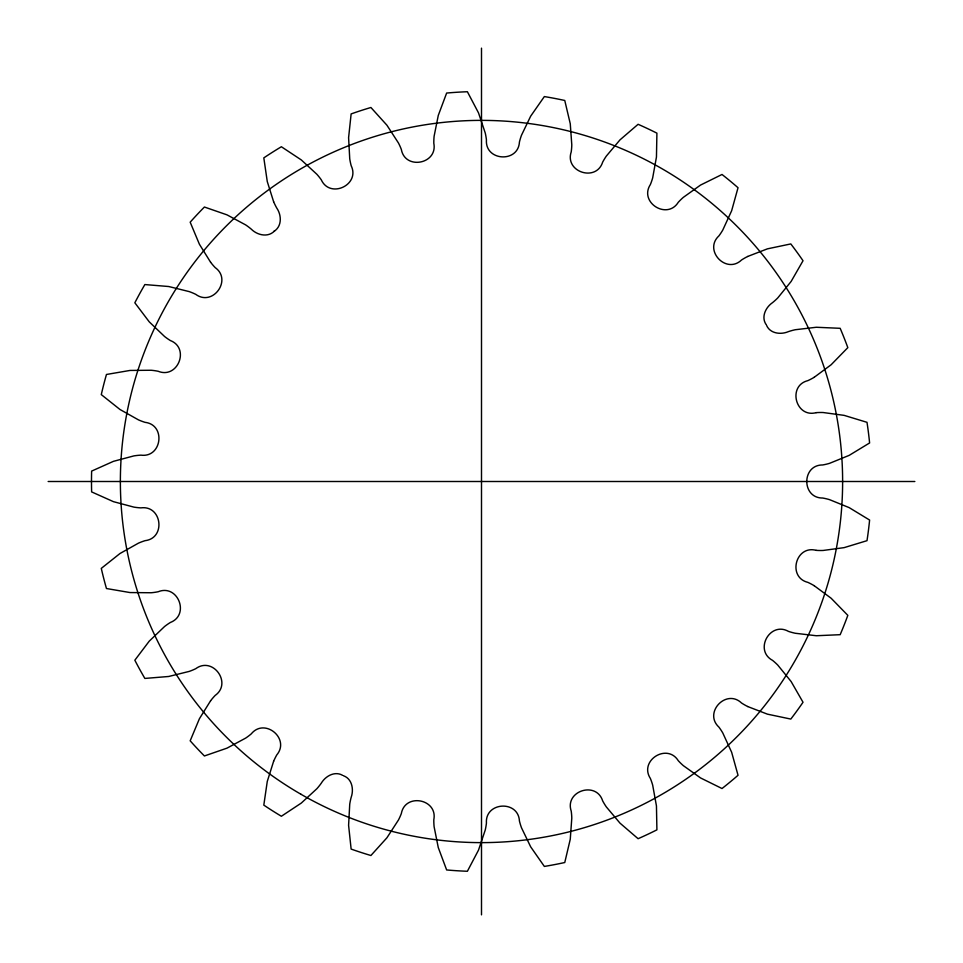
<?xml version="1.0" encoding="UTF-8"?>
<svg xmlns="http://www.w3.org/2000/svg" width="963" height="963" viewBox="0 0 963 963"><rect width="100%" height="100%" fill="white"/><g stroke="black" fill="none" stroke-linecap="round" stroke-linejoin="round"><path stroke-width="1.44" d="M273.624 761.264L267.269 781.45L263.814 805.116A390.015 390.015 0 0 0 281.377 816.251L301.311 803.058L316.875 788.709A63.823 63.823 0 0 0 321.281 783.184C325.458 776.106 334.847 770.725 342.696 775.384M210.584 700.775L199.401 718.759L190.18 740.812A390.015 390.015 0 0 0 204.409 755.967L227.003 748.143L245.649 738.115A63.823 63.823 0 0 0 251.283 733.854C264.656 717.399 290.405 738.705 276.766 754.932A63.823 63.823 0 0 0 273.636 761.264M273.974 231.373C282.087 226.389 281.641 215.158 276.766 208.068A63.823 63.823 0 0 1 273.636 201.736M274.684 230.783C268.28 237.813 257.326 235.273 251.283 229.158A63.823 63.823 0 0 0 245.649 224.897L227.003 214.857L204.409 207.033A390.015 390.015 0 0 0 190.18 222.188L199.401 244.241L210.584 262.225M814.108 377.364L831.129 364.76L847.825 347.643A390.015 390.015 0 0 0 840.169 328.311L816.287 327.264L795.257 329.731A63.823 63.823 0 0 0 788.444 331.609C780.897 334.883 770.147 333.716 766.536 325.325M747.649 256.471L767.415 248.851L790.804 243.928A390.015 390.015 0 0 1 803.022 260.744L791.117 281.473L777.767 297.916A63.823 63.823 0 0 1 772.531 302.647C765.729 307.269 760.951 316.983 766.091 324.519M816.082 412.67C795.582 418.098 787.277 385.742 807.849 380.638A63.823 63.823 0 0 0 814.108 377.352M48.15 481.5L914.85 481.5M816.082 550.33C795.582 544.902 787.277 577.258 807.849 582.362A63.823 63.823 0 0 1 814.108 585.648M343.538 775.781C352.133 778.85 353.951 789.516 351.194 797.256A63.823 63.823 0 0 0 349.738 804.165L348.594 825.315L351.134 849.077A390.015 390.015 0 0 0 370.911 855.505L386.933 837.774L398.453 819.995A63.823 63.823 0 0 0 401.342 813.542C405.122 792.681 437.948 798.953 433.807 819.742A63.823 63.823 0 0 0 434.12 826.796L438.273 847.56L446.639 869.95A390.015 390.015 0 0 0 467.392 871.262L478.515 850.1L485.244 830.022A63.823 63.823 0 0 0 486.435 823.052C484.907 801.902 518.275 799.808 519.43 820.97A63.823 63.823 0 0 0 521.477 827.735L530.661 846.814L544.348 866.423A390.015 390.015 0 0 0 564.763 862.523L570.265 839.255L571.793 818.141A63.823 63.823 0 0 0 571.215 811.099C564.474 790.984 596.278 780.668 602.657 800.879A63.823 63.823 0 0 0 606.329 806.91L619.967 823.112L638.096 838.701A390.015 390.015 0 0 0 656.91 829.841L656.453 805.947L652.673 785.11A63.823 63.823 0 0 0 650.362 778.429C638.842 760.626 667.07 742.726 678.277 760.71A63.823 63.823 0 0 0 683.333 765.645L700.57 777.948L722.009 788.528A390.015 390.015 0 0 0 738.031 775.275L731.639 752.235L722.804 732.999A63.823 63.823 0 0 0 718.904 727.101C703.315 712.728 726.198 688.364 741.534 703.002A63.823 63.823 0 0 0 747.661 706.517M747.649 706.529L767.415 714.149L790.804 719.072A390.015 390.015 0 0 0 803.022 702.256L791.117 681.527L777.767 665.084A63.823 63.823 0 0 0 772.531 660.353C753.848 650.302 769.955 621.015 788.444 631.379A63.823 63.823 0 0 0 795.257 633.257L816.287 635.736L840.169 634.689A390.015 390.015 0 0 0 847.825 615.357L831.129 598.24L814.108 585.636M273.624 201.736L267.269 181.55L263.814 157.884A390.015 390.015 0 0 1 281.377 146.749L301.311 159.942L316.875 174.291A63.823 63.823 0 0 1 321.281 179.816C330.128 199.076 360.367 184.836 351.194 165.744A63.823 63.823 0 0 1 349.738 158.835L348.594 137.685L351.134 113.923A390.015 390.015 0 0 1 370.911 107.495L386.933 125.226L398.453 143.006A63.823 63.823 0 0 1 401.342 149.458C405.122 170.319 437.948 164.047 433.807 143.258A63.823 63.823 0 0 1 434.12 136.204L438.273 115.44L446.639 93.05A390.015 390.015 0 0 1 467.392 91.738L478.515 112.9L485.244 132.978A63.823 63.823 0 0 1 486.435 139.948C484.907 161.098 518.275 163.192 519.43 142.03A63.823 63.823 0 0 1 521.477 135.265L530.661 116.186L544.348 96.577A390.015 390.015 0 0 1 564.763 100.477L570.265 123.746L571.793 144.859A63.823 63.823 0 0 1 571.215 151.901C564.474 172.016 596.278 182.332 602.657 162.121A63.823 63.823 0 0 1 606.329 156.09L619.967 139.888L638.096 124.299A390.015 390.015 0 0 1 656.91 133.159L656.453 157.053L652.673 177.89A63.823 63.823 0 0 1 650.362 184.571C638.842 202.374 667.07 220.274 678.277 202.29A63.823 63.823 0 0 1 683.333 197.355L700.57 185.052L722.009 174.472A390.015 390.015 0 0 1 738.031 187.725L731.639 210.765L722.804 230.001A63.823 63.823 0 0 1 718.904 235.899C703.315 250.272 726.198 274.636 741.534 259.998A63.823 63.823 0 0 1 747.661 256.483M481.5 48.15L481.5 914.85M816.082 550.342A63.823 63.823 0 0 0 823.136 550.463L844.13 547.634L867.001 540.676A390.015 390.015 0 0 0 869.601 520.044L849.185 507.633L829.564 499.653A63.823 63.823 0 0 0 822.691 498.027C801.481 498.22 801.493 464.792 822.691 464.96A63.823 63.823 0 0 0 829.564 463.335L849.185 455.367L869.601 442.956A390.015 390.015 0 0 0 867.001 422.324L844.13 415.366L823.136 412.525A63.823 63.823 0 0 0 816.082 412.658M210.584 262.225A63.823 63.823 0 0 0 215.182 267.594C232.444 279.884 212.787 306.932 195.754 294.341A63.823 63.823 0 0 0 189.242 291.608L168.681 286.517L144.859 284.567A390.015 390.015 0 0 0 134.844 302.791L149.253 321.859L164.565 336.496A63.823 63.823 0 0 0 170.355 340.541C190.132 348.161 177.818 379.241 158.185 371.273A63.823 63.823 0 0 0 151.191 370.261L130.017 370.442L106.46 374.475A390.015 390.015 0 0 0 101.284 394.613L119.99 409.492L138.455 419.868A63.823 63.823 0 0 0 145.076 422.348C166.13 424.803 161.94 457.979 140.935 455.15A63.823 63.823 0 0 0 133.905 455.896L113.441 461.337L91.629 471.1A390.015 390.015 0 0 0 91.629 491.9L113.441 501.663L133.905 507.116A63.823 63.823 0 0 0 140.935 507.874C161.94 505.021 166.13 538.185 145.076 540.664A63.823 63.823 0 0 0 138.467 543.144L119.99 553.508L101.284 568.387A390.015 390.015 0 0 0 106.46 588.525L130.017 592.558L151.203 592.751A63.823 63.823 0 0 0 158.185 591.739C177.83 583.747 190.132 614.827 170.367 622.471A63.823 63.823 0 0 0 164.565 626.516L149.253 641.141L134.844 660.209A390.015 390.015 0 0 0 144.859 678.434L168.681 676.483L189.242 671.404A63.823 63.823 0 0 0 195.766 668.683C212.799 656.056 232.444 683.104 215.194 695.418A63.823 63.823 0 0 0 210.584 700.775M300.938 794.246A361.125 361.125 0 0 0 842.625 481.5A361.125 361.125 0 0 0 300.938 168.754A361.125 361.125 0 0 0 300.938 794.246"/></g></svg>
